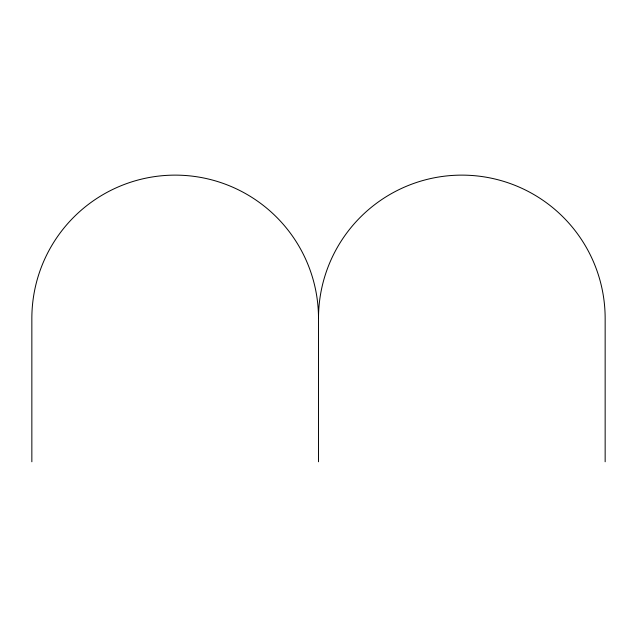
<?xml version="1.0" encoding="UTF-8"?>
<svg xmlns="http://www.w3.org/2000/svg" width="637" height="637" viewBox="0 0 637 637"><rect width="100%" height="100%" fill="white"/><g stroke="black" fill="none" stroke-linecap="round" stroke-linejoin="round"><path stroke-width="0.96" d="M605.15 461.777L605.15 318.452A143.325 143.325 0 0 0 461.825 175.127A143.325 143.325 0 0 0 318.5 318.452L318.5 461.777M31.85 461.777L31.85 318.452A143.325 143.325 0 0 1 175.175 175.127A143.325 143.325 0 0 1 318.5 318.452"/></g></svg>
